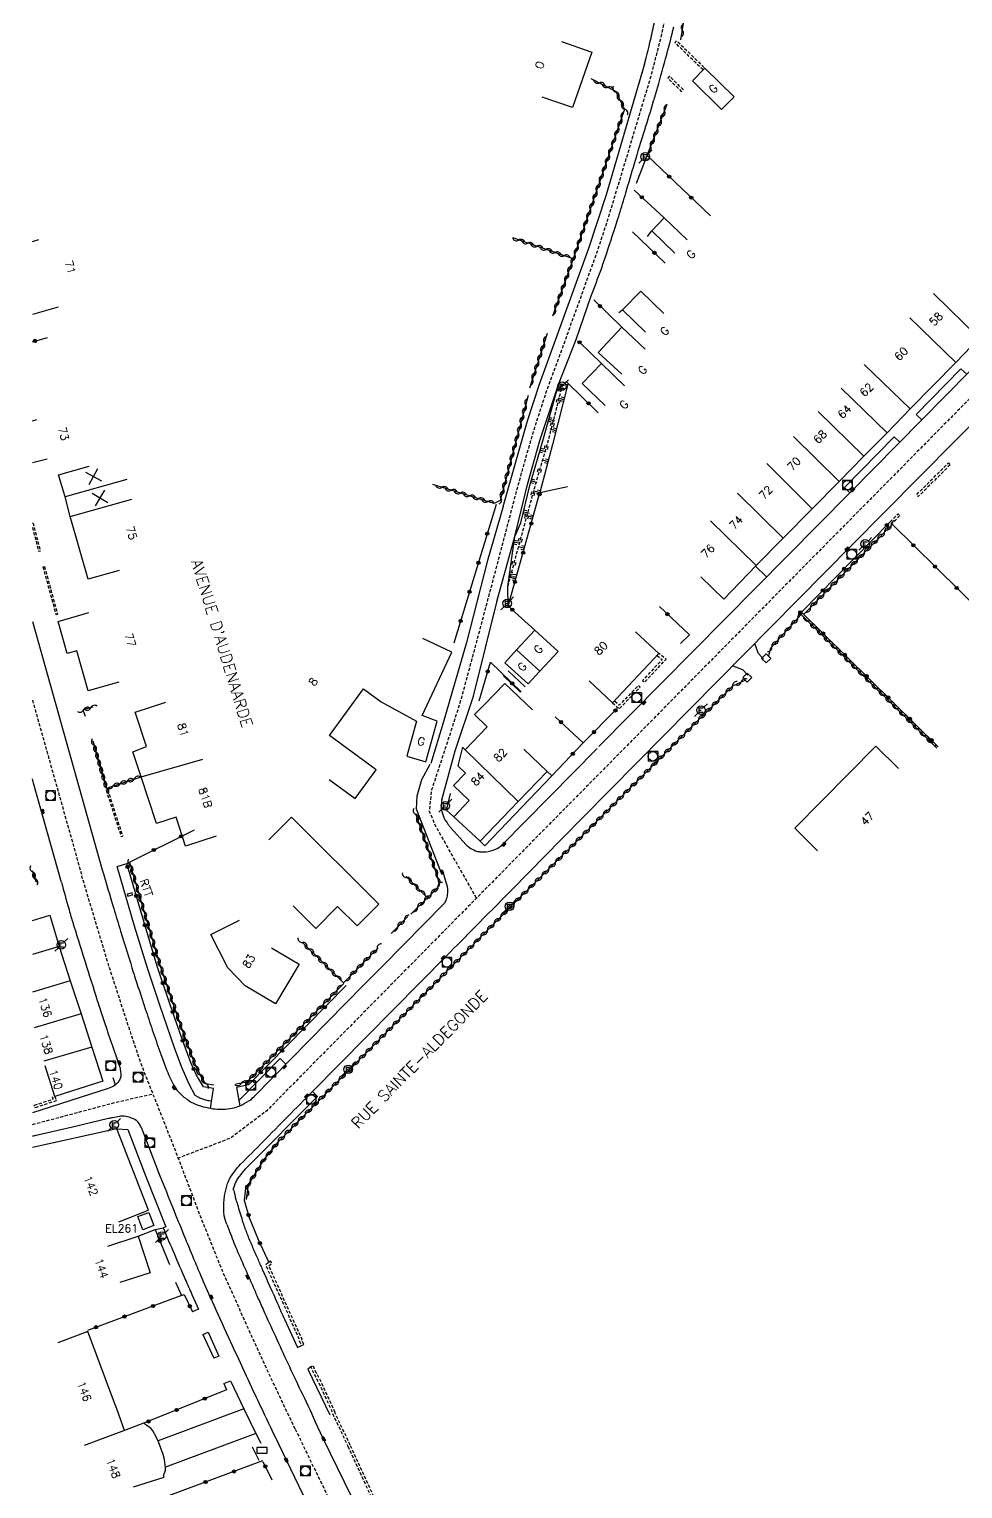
# Model space of a CAD drawing. Header units: millimetres. Extents: x 79999 to 81000, y 146000 to 147001.
# Drawn here: x 79999.5 to 80145.2, y 146656.3 to 146884.2 of the extents above; entities that cross this region are included whole.
import ezdxf
from ezdxf.enums import TextEntityAlignment as Align

# ---------------------------------------------------------------- set-up
doc = ezdxf.new("R2010")
doc.units = ezdxf.units.MM
doc.linetypes.add('DASHED', pattern=[0.75, 0.5, -0.25])
doc.layers.get('0').update_dxf_attribs({"linetype": 'CONTINUOUS'})
for name, color, linetype in [('W0001', 6, 'DASHED'), ('W0008', 7, 'CONTINUOUS'), ('W0100', 7, 'CONTINUOUS'), ('W0112', 1, 'DASHED'), ('W0211', 2, 'CONTINUOUS'), ('W0220', 5, 'DASHED'), ('W0310', 3, 'CONTINUOUS'), ('W0322', 7, 'CONTINUOUS'), ('W0330', 7, 'CONTINUOUS'), ('W0400', 7, 'CONTINUOUS'), ('W0420', 7, 'CONTINUOUS'), ('W0471', 7, 'CONTINUOUS'), ('W0984', 7, 'CONTINUOUS'), ('W0989', 7, 'CONTINUOUS'), ('W0991', 7, 'CONTINUOUS'), ('W1102', 7, 'CONTINUOUS'), ('W1471', 7, 'CONTINUOUS')]:
    doc.layers.add(name, color=color, linetype=linetype)
doc.styles.get("Standard").update_dxf_attribs({"font": 'romans.shx', "width": 0.85})

# ---------------------------------------------------------------- blocks, each defined once
blk = doc.blocks.new('t310o')
at = {"color": 0, "linetype": 'Continuous'}
for centre, start, end in [((-0.5, 0.38), 216.8699, 323.1304), ((0.5, -0.37), 36.8699, 143.1303)]:
    blk.add_arc(centre, 0.625, start, end, dxfattribs=at)
blk = doc.blocks.new('t322o')
at = {"color": 0, "linetype": 'Continuous'}
for radius in [0.25, 0.15]:
    blk.add_circle((0, 0), radius, dxfattribs=at)
blk = doc.blocks.new('t220o')
at = {"color": 0, "linetype": 'Continuous'}
for p, q in [((-0.25, 0.25), (0.25, 0.25)), ((-0.25, -0.25), (0.25, -0.25))]:
    blk.add_line(p, q, dxfattribs=at)
blk = doc.blocks.new('t211o')
at = {"color": 0, "linetype": 'Continuous'}
for p, q in [((-0.29, 0.5), (-0.29, 0)), ((0, 1), (0, 0)), ((0.29, 0.5), (0.29, 0))]:
    blk.add_line(p, q, dxfattribs=at)
blk = doc.blocks.new('T471')
for p, q in [((-0.333334, 0.333334), (-0.333334, -0.333334)), ((-0.333334, 0.333334), (0.333334, 0.333334)), ((-0.333334, 0), (0, 0)), ((0.500001, 0.500001), (1.000002, 1.000002)), ((-0.500001, -0.500001), (-1.000002, -1.000002)), ((-0.333334, -0.333334), (0.333334, -0.333334))]:
    blk.add_line(p, q)
blk.add_ellipse((0, 0), major_axis=(0.471405, 0.471405), ratio=1, start_param=5.4977871438, end_param=11.780972451)
blk = doc.blocks.new('T400')
for p, q in [((-0.15, 0.3), (0.15, 0.3)), ((-0.15, -0.25), (-0.15, 0.3)), ((-0.15, 0.15), (0.15, 0.15)), ((-0.15, 0), (0.15, 0)), ((0.15, 0.3), (0.15, -0.25)), ((-0.15, -0.15), (0.15, -0.15)), ((-0.15, -0.25), (-0.15, -0.3)), ((-0.15, -0.3), (0.15, -0.3)), ((0.15, -0.3), (0.15, -0.25))]:
    blk.add_line(p, q)
blk = doc.blocks.new('T420')
for p, q in [((0.75, 0.75), (-0.75, 0.75)), ((-0.75, 0.75), (-0.75, -0.75)), ((0.75, 0.75), (0.75, -0.75)), ((0.75, -0.75), (-0.75, -0.75))]:
    blk.add_line(p, q)
blk.add_ellipse((0, 0), major_axis=(-0.53, 0.53), ratio=1, start_param=3.926991, end_param=10.210176)
blk = doc.blocks.new('t330o')
at = {"color": 0, "linetype": 'Continuous'}
for p, q in [((0.25, -0.25), (-0.25, 0.25)), ((-0.25, -0.25), (0.25, 0.25)), ((-0.25, 0.25), (-0.25, -0.25)), ((0.25, 0.25), (-0.25, 0.25)), ((0.25, -0.25), (0.25, 0.25)), ((-0.25, -0.25), (0.25, -0.25)), ((-0.25, -0.25), (-0.25, -0.25))]:
    blk.add_line(p, q, dxfattribs=at)
blk = doc.blocks.new('t112o')
at = {"color": 0, "linetype": 'Continuous'}
for p, q in [((-0.5, 0.5), (0.5, 0.5)), ((-0.5, -0.5), (-0.5, 0.5)), ((0.5, 0.5), (0.5, -0.5)), ((0.5, -0.5), (-0.5, -0.5))]:
    blk.add_line(p, q, dxfattribs=at)
blk = doc.blocks.new('t991o')
at = {"color": 0, "linetype": 'Continuous'}
for p, q in [((-1, 1), (1, -1)), ((-1, -1), (1, 1))]:
    blk.add_line(p, q, dxfattribs=at)
blk = doc.blocks.new('T1471')
at = {"color": 0, "linetype": 'Continuous', "flags": 128}
blk.add_lwpolyline([(-0.75, -0.5), (-0.75, 0.5), (0.75, 0.5), (0.75, -0.5), (-0.75, -0.5)], dxfattribs=at)

msp = doc.modelspace()

# ---------------------------------------------------------------- linework, layer by layer
at = {"layer": 'W0001', "flags": 128}
for points in [[(80315.44, 147000), (80291.99, 146975.7), (80237.97, 146919.7), (80179.15, 146859.82), (80109.18, 146788.95), (80078.7, 146758.06), (80059.37, 146738.45), (80036.56, 146715.31), (80030.89, 146711.03), (80022.77, 146707.93)], [(80069.32, 146748.54), (80062.96, 146759.74), (80061.97, 146762.08), (80062.35, 146765.49), (80065.07, 146773.72), (80066.95, 146779.65), (80069.59, 146789.45), (80073.77, 146805.24), (80075.69, 146812.54), (80076.97, 146817.12), (80078.41, 146822.05), (80080.14, 146827.37), (80082.42, 146833.57), (80085.89, 146843.2), (80088.1, 146849.31), (80089.94, 146854.92), (80092.29, 146862.68), (80093.82, 146867.79), (80095.11, 146872.07), (80096.57, 146876.96), (80098.14, 146883.01), (80099.23, 146887.98), (80100.04, 146892.76), (80100.47, 146896.46), (80100.76, 146900), (80101.03, 146903.72), (80101.34, 146910.1), (80101.48, 146918.18), (80101.86, 146932.64), (80102.2, 146943.25), (80102.44, 146950.09), (80102.54, 146957.18), (80102.37, 146963.23), (80101.89, 146971), (80101.23, 146979.63), (80101.1, 146983.84), (80101.08, 146987.48), (80101.23, 146992.74), (80101.64, 146998.6), (80101.8, 147000)], [(80000, 146779.45), (80006.36, 146756.84), (80007.72, 146751.95)], [(80041.01, 146665.61), (80038.41, 146671.09), (80034.16, 146680.27), (80029.61, 146690.43), (80026.39, 146698.43), (80022.21, 146709.4), (80017.14, 146722.18), (80015.28, 146727.63), (80011.94, 146737.93), (80007.72, 146751.95)], [(80000, 146713.2), (80003.42, 146714.09), (80012.9, 146716.63), (80018.8, 146717.97)]]:
    msp.add_lwpolyline(points, dxfattribs=at)
at = {"layer": 'W0001'}
msp.add_lwpolyline([(80041.01, 146665.61), (80046.86, 146653.52), (80051.61, 146643.74), (80057.93, 146630.88), (80063.62, 146620.09), (80068.51, 146611.21), (80074.54, 146600.89), (80083.67, 146585.28), (80106.26, 146546.68), (80150.25, 146471.65), (80165.68, 146445.32), (80180.26, 146420.38), (80203.17, 146381.28), (80210.16, 146369.11), (80215.57, 146359.09), (80219.76, 146351.01), (80224.11, 146342.21), (80230.54, 146328.54), (80237.58, 146313.33)], dxfattribs=at)
at = {"layer": 'W0008', "flags": 128}
for points in [[(80030.38, 146697.49, -0.035214), (80029.95, 146698.89, -0.058028), (80029.86, 146699.77, -0.015376), (80029.92, 146701.4, -0.027904), (80030.03, 146702.29, -0.034515), (80030.45, 146703.94, -0.057463), (80030.88, 146704.88, -0.027186), (80031.68, 146706.03, -0.030477), (80032.49, 146706.96, -0.000005), (80035.98, 146710.49, -0.000002), (80043.72, 146718.34), (80064.67, 146739.56, 0.00002), (80069.14, 146744.08, 0.000009), (80079.78, 146754.87), (80085.88, 146761.1), (80127.86, 146803.59), (80132.98, 146808.82), (80149.54, 146825.49), (80158.68, 146834.74), (80169.12, 146845.33), (80169.94, 146846.16), (80188.41, 146864.92), (80216.2, 146893.11)], [(80095.16, 146877.36, 0.005481), (80096.38, 146882.17, 0.00925), (80097.02, 146885.04, 0.000569), (80098.15, 146890.65, 0.006044), (80098.24, 146891.17, 0.013401), (80098.88, 146895.46, 0.016313), (80099.19, 146899.01, 0.000946), (80099.36, 146902.23, 0.001177), (80099.48, 146904.82, 0.000352), (80099.75, 146910.68, 0.00476), (80099.76, 146911.12), (80099.8, 146923.5), (80100.49, 146939.33), (80100.65, 146947.41, 0.001856), (80100.68, 146948.65, 0.000542), (80100.8, 146952.87, 0.009446), (80100.83, 146956.99, 0.004564), (80100.65, 146965.51, 0.018333), (80100.14, 146973.08, -0.017336), (80099.59, 146981.09, -0.00826), (80099.5, 146986.31, -0.008586), (80099.58, 146991.33, -0.012344), (80099.92, 146997.2, -0.006676), (80100.19, 147000)], [(80072.5, 146794.83), (80075.28, 146805), (80077.28, 146813.12), (80079.19, 146820.01), (80082.14, 146828.88), (80084.86, 146835.75), (80087.23, 146842.58, 0.003716), (80088.8, 146846.83, 0.006999), (80089.58, 146849.1, 0.000194), (80091.53, 146855.04, 0.005074), (80091.6, 146855.27, 0.004093), (80092.62, 146858.69, -0.003056), (80093.97, 146863.28, -0.00276), (80095.58, 146868.53, 0.003224), (80096.96, 146873.02, 0.004193), (80097.56, 146875.08, 0.001668), (80099, 146880.27, 0.006746), (80100.11, 146884.58, 0.010247)], [(80063.92, 146763.86, 0.045216), (80063.78, 146762.94, 0.074617), (80063.83, 146762.38, 0.026153), (80064.21, 146761.14, 0.063117), (80064.45, 146760.67, 0.010698), (80064.98, 146759.92, 0.022597), (80065.26, 146759.58), (80067.69, 146756.87, 0.066749), (80068.2, 146756.44, 0.042464), (80069.13, 146755.94, 0.075131), (80069.78, 146755.77, 0.051968), (80070.76, 146755.77, 0.073314), (80072.28, 146756.16, 0.098965), (80073.25, 146756.82), (80088.15, 146771.91)], [(80010.9, 146752.94, 0.00139), (80012.68, 146746.93, 0.002324), (80013.77, 146743.35, 0.000026), (80015.79, 146736.82, 0.002009), (80015.81, 146736.74, 0.002065), (80016.31, 146735.19, 0.000813), (80017.61, 146731.26, 0.002082), (80018.71, 146727.96, 0.002026), (80019.88, 146724.59, 0.006523), (80020.24, 146723.59, 0.002859), (80021.11, 146721.32, 0.015973), (80021.41, 146720.62, 0.008708), (80022.03, 146719.37, 0.069902), (80022.84, 146718.22, 0.055463), (80024.18, 146717.07, 0.04959), (80025.45, 146716.37, 0.042632), (80027.05, 146715.86, 0.028366), (80028.51, 146715.6, 0.035085), (80029.71, 146715.55, 0.04518), (80031.19, 146715.72, 0.054621), (80032.36, 146716.1, 0.036821), (80033.75, 146716.85, 0.055773), (80034.56, 146717.51), (80051.78, 146735.02), (80054.68, 146737.95), (80064.24, 146747.67, 0.100344), (80064.57, 146748.18, 0.066323), (80064.8, 146749.08, 0.043308), (80064.82, 146750.01, 0.062667), (80064.7, 146750.65), (80064.15, 146752.36), (80063.91, 146752.25), (80059.94, 146762.4), (80060.06, 146764.5), (80060.79, 146767.08), (80062.1, 146769.43)], [(80027.96, 146716.81, -0.027002), (80027.26, 146716.93, -0.027002), (80026.58, 146717.13, -0.025), (80025.97, 146717.38), (80025.39, 146717.69), (80024.53, 146719.38), (80023.32, 146722.1), (80022.16, 146725.14), (80019.87, 146731.79), (80018.03, 146737.41), (80015.93, 146744.13), (80013.21, 146753.49), (80014.71, 146753.93)], [(80004.54, 146750.97, 0.003377), (80005.66, 146746.89, 0.006915), (80006.24, 146744.92, 0.000026), (80008.12, 146738.91, 0.000484), (80008.22, 146738.59, 0.000418), (80010.12, 146732.54, 0.001627), (80010.62, 146730.98, 0.003362), (80011.44, 146728.51, 0.002355), (80012.64, 146725), (80013.58, 146722.3, -0.039286), (80013.68, 146721.92, -0.019499), (80013.79, 146721.15, -0.090046), (80013.74, 146720.53, -0.084102), (80013.46, 146719.92, -0.091765), (80012.83, 146719.28, -0.075055), (80011.84, 146718.79), (80000, 146714.99)], [(80031.34, 146703.03, -0.031726), (80031.77, 146704.18, -0.056677), (80032.11, 146704.77, -0.006246), (80033.04, 146705.98, -0.028387), (80033.26, 146706.23), (80044.5, 146717.57), (80043.72, 146718.34)], [(80037.94, 146664.34, -0.001528), (80035.21, 146670.01, -0.004085), (80033.14, 146674.45, -0.000079), (80028.09, 146685.48, -0.00334), (80027.97, 146685.75, -0.002122), (80026.29, 146689.59, -0.003198), (80025.21, 146692.16, -0.001513), (80023.69, 146695.85, -0.001315), (80021.96, 146700.1, -0.000785), (80019.95, 146705.11, -0.003685), (80019.53, 146706.18), (80017.19, 146712.3, 0.033357), (80016.98, 146712.78, 0.0238), (80016.59, 146713.4, 0.097462), (80016.17, 146713.82, 0.06468), (80015.37, 146714.22, 0.052836), (80014.34, 146714.46, 0.074081), (80013.58, 146714.43, 0.0052), (80012.52, 146714.23, 0.008257), (80011.85, 146714.09), (80007.78, 146713.13), (80006.93, 146712.92), (80000.6, 146711.47, 0.002586), (80000.32, 146711.41, 0.000471), (80000, 146711.33)], [(80013.18, 146712.5), (80014.89, 146712.38), (80017.72, 146705.07), (80020.83, 146697.21), (80020.42, 146697.06, 0.003274), (80022.11, 146693.01, 0.003274), (80023.85, 146688.98, 0.001904), (80024.88, 146686.64), (80025.94, 146684.32), (80024.98, 146683.93)], [(80031.37, 146703.01, 0.003962), (80031.77, 146701.45, 0.008105), (80031.99, 146700.69, 0.000718), (80032.76, 146698.16, 0.006652), (80032.85, 146697.88, 0.011416), (80033.51, 146696.05, 0.011229), (80034.27, 146694.22, 0.000092), (80035.07, 146692.39, 0.000104), (80035.78, 146690.78, 0.000051), (80035.86, 146690.6, 0.000002), (80038.25, 146685.2, 0.003405), (80039.34, 146682.76), (80041.37, 146678.37), (80042.01, 146678.67)], [(80030.39, 146697.52, 0.00559), (80031.45, 146694.68, 0.011315), (80032.03, 146693.3, 0.000045), (80033.53, 146689.9, -0.000178), (80033.91, 146689.04, -0.000115), (80035.03, 146686.49, 0.000143), (80035.94, 146684.43, 0.003687), (80035.99, 146684.31, 0.000053), (80039.85, 146675.9, 0.004778), (80041.86, 146671.63, -0.010975), (80044.1, 146666.89, 0.001805)]]:
    msp.add_lwpolyline(points, format="xyb", dxfattribs=at)
for points in [[(80220.07, 146905.61), (80209.92, 146895.31), (80183.2, 146868.21), (80169.17, 146854.02), (80167.2, 146852), (80153.63, 146838.29), (80127.6, 146811.85), (80088.41, 146772.2)], [(80095.57, 146878.99), (80091.77, 146866.04), (80089.53, 146858.36), (80086.77, 146849.97), (80081.86, 146836.35), (80079.08, 146828.72), (80077.22, 146823.02), (80073.41, 146809.65)], [(80145.82, 146830.35), (80144.92, 146831.21), (80137.93, 146824.06), (80138.82, 146823.23)], [(80135.37, 146819.72), (80134.51, 146820.56), (80126.76, 146812.67), (80127.6, 146811.85)], [(80073.48, 146809.69), (80071.03, 146801.27), (80067.76, 146788.45), (80064.11, 146775.89), (80062.17, 146769.53)], [(80114.59, 146798.69), (80112.88, 146800.35)], [(80063.92, 146763.89), (80065.97, 146771.51), (80068.85, 146780.07), (80072.57, 146795.15)], [(80000, 146791.74), (80010.9, 146752.94)], [(80114.13, 146785.86), (80113.33, 146786.72), (80112.77, 146788.26)], [(80109.33, 146784.79), (80110.81, 146784.21), (80111.68, 146783.37)], [(80004.54, 146750.96), (80000.18, 146766.49), (80000, 146767.14)], [(80080.33, 146768.32), (80081.05, 146767.62), (80070.6, 146756.72), (80069.89, 146757.45)], [(80039.53, 146722.61), (80038.67, 146723.48), (80032.16, 146716.87)], [(80012.98, 146719.36), (80012.62, 146720.47)], [(80027.8, 146715.67), (80028.25, 146718.82)], [(80031.86, 146718.96), (80032.36, 146716.1)], [(80019.17, 146696.78), (80020.42, 146697.06)], [(80026.59, 146680.37), (80027.43, 146680.75), (80029.11, 146677.01), (80028.29, 146676.67)], [(80043.46, 146675.33), (80043, 146674.99), (80046.43, 146667.86)], [(80029.89, 146672.75), (80030.91, 146673.15), (80033.02, 146668.77), (80034.88, 146664.93), (80035.63, 146663.39)], [(80033.02, 146668.77), (80019.6, 146663.78)], [(80034.88, 146664.93), (80020.77, 146659.68)]]:
    msp.add_lwpolyline(points, dxfattribs=at)
at = {"layer": 'W0008'}
for points in [[(80123.01, 146524.72), (80098.11, 146567.19), (80086.92, 146586.33), (80077.24, 146602.9), (80070.89, 146613.81), (80069.09, 146617.01), (80061.61, 146631.02), (80053.15, 146648.24), (80045.45, 146664.04), (80044.1, 146666.89)], [(80234.52, 146311.98), (80233.44, 146314.29), (80227.64, 146326.82), (80222.05, 146338.77), (80218.26, 146346.53), (80213.69, 146355.46), (80208.5, 146365.23), (80203.32, 146374.41), (80174.69, 146423.3), (80146.01, 146472.28), (80117.27, 146521.26), (80091.69, 146564.94), (80071.88, 146598.82), (80066.43, 146608.09), (80063.15, 146613.82), (80057.36, 146624.6), (80052.85, 146633.46), (80047.3, 146644.92), (80041.64, 146656.63), (80039.63, 146660.78), (80037.92, 146664.33)]]:
    msp.add_lwpolyline(points, dxfattribs=at)
at = {"layer": 'W0100', "flags": 128}
for points in [[(80082.57, 146882.3), (80087.29, 146880.66), (80084.28, 146872), (80079.55, 146873.64)], [(80100.28, 146849.27), (80096.65, 146852.72), (80098.59, 146854.75), (80102.21, 146851.31)], [(80000, 146851.08), (80001.02, 146851.38)], [(80095.67, 146836.89), (80092.1, 146840.39), (80094.96, 146843.31), (80098.53, 146839.81)], [(80140.63, 146842.96), (80147.79, 146835.98), (80144.1, 146832.19), (80137, 146824.92), (80133.41, 146821.22), (80129.79, 146817.53), (80125.93, 146813.59), (80121.72, 146809.34), (80117.16, 146804.73), (80112.98, 146800.45), (80107.9, 146795.24), (80104.32, 146798.73)], [(80004.04, 146840.81), (80000, 146839.66)], [(80091.98, 146830.37), (80088.3, 146833.76), (80092, 146837.7), (80095.61, 146834.24)], [(80089.38, 146825.44), (80085.79, 146828.92), (80088.8, 146832.03), (80092.39, 146828.55)], [(80000, 146823.08), (80000.69, 146823.26)], [(80002.29, 146817.1), (80000, 146816.51)], [(80013.52, 146799.71), (80008.71, 146798.33), (80005.91, 146808.11), (80005.1, 146811.18), (80004.05, 146814.63), (80008.85, 146816.01)], [(80013.51, 146782.24), (80008.7, 146780.88), (80006.92, 146787.17), (80005.42, 146786.75), (80004.01, 146791.75), (80008.82, 146793.11)], [(80094.14, 146790.14), (80097.77, 146786.71), (80090.53, 146779.03), (80086.89, 146782.46)], [(80046.32, 146767.03), (80050.35, 146764.08), (80053.65, 146768.59), (80046.37, 146773.94), (80051.68, 146781.21), (80051.68, 146781.21), (80054.43, 146779.21), (80059.92, 146776.15), (80058.42, 146770.7), (80061.4, 146769.83), (80063.17, 146776.18), (80060.81, 146777.07), (80065.44, 146786.96), (80060.91, 146789.08)], [(80078.04, 146777.92), (80073.71, 146782.07), (80070.44, 146778.68), (80069.01, 146777.19), (80070.98, 146775.29), (80067.53, 146771.7), (80067.11, 146772.13), (80066.4, 146769.17), (80067.61, 146768.07), (80065.73, 146766.12), (80068.14, 146763.79), (80068.14, 146763.79), (80065.78, 146761.24), (80069.89, 146757.45), (80075.81, 146763.6), (80080.33, 146768.32), (80076.72, 146771.78)], [(80028.66, 146758.21), (80023.91, 146756.65), (80022.42, 146761.17), (80019.38, 146760.17), (80016.97, 146767.49), (80015.69, 146771.38), (80017.81, 146772.2), (80016.05, 146777.55), (80020.8, 146779.11)], [(80122.55, 146755.92), (80118.99, 146759.43), (80131.64, 146772.26), (80135.2, 146768.75)], [(80040.69, 146747.31), (80044.24, 146743.8), (80047.63, 146747.22), (80050.7, 146744.19), (80054.09, 146747.61), (80040.41, 146761.16), (80036.89, 146757.61)], [(80014.89, 146748.83), (80015.63, 146749.06), (80015.54, 146749.37), (80014.8, 146749.14), (80014.89, 146748.83)], [(80000, 146745.06), (80002.72, 146745.87), (80004.18, 146740.95), (80005.91, 146735.6), (80007.58, 146730.44), (80009.26, 146725.27), (80010.98, 146719.95), (80003.52, 146717.57), (80002.01, 146722.34)], [(80037.33, 146740.77), (80041.62, 146738.2), (80037.92, 146732.04), (80033.2, 146734.82), (80033.2, 146734.82), (80033.2, 146734.82), (80030.49, 146737.62), (80027.86, 146742.87), (80032.33, 146745.11)], [(80013.46, 146698), (80018.12, 146699.82), (80013.18, 146712.5), (80000, 146709.57)], [(80011.76, 146694.19), (80016.52, 146695.74), (80018.38, 146690.03), (80013.62, 146688.48)], [(80015.78, 146656.6), (80020.54, 146658.12), (80020.48, 146658.32), (80020.75, 146659.19), (80020.78, 146659.63), (80020.6, 146660.88), (80020.39, 146661.66), (80020.06, 146662.61), (80019.68, 146663.6), (80019.36, 146664.3), (80018.79, 146665.35), (80018.46, 146665.74), (80017.62, 146666.32), (80017.51, 146666.57), (80014.39, 146665.41), (80013.15, 146668.75), (80012.85, 146669.56), (80008.65, 146680.84), (80003.96, 146679.09)]]:
    msp.add_lwpolyline(points, dxfattribs=at)
for points in [[(80107.56, 146871.69), (80103, 146876.17), (80104.95, 146878.15), (80109.5, 146873.67)], [(80082.05, 146787.06), (80078.41, 146790.37), (80075.57, 146787.28), (80073.73, 146785.3), (80077.36, 146781.99), (80079.2, 146783.97)], [(80018.15, 146699.46), (80018.94, 146697.41), (80017.23, 146696.75), (80016.43, 146698.79)]]:
    msp.add_lwpolyline(points, close=True, dxfattribs=at)
at = {"layer": 'W0112'}
for p, q in [((80000, 146807.11), (80000.07, 146807.13)), ((80000, 146806.43), (80000.99, 146802.67)), ((80000.07, 146807.13), (80001.23, 146802.74)), ((80001.23, 146802.74), (80000.99, 146802.67)), ((80001.63, 146800.26), (80001.88, 146800.33)), ((80001.63, 146800.26), (80003.68, 146792.78)), ((80001.88, 146800.33), (80003.92, 146792.85)), ((80003.92, 146792.85), (80003.68, 146792.78)), ((80011.74, 146765.47), (80011.5, 146765.4)), ((80011.5, 146765.4), (80013.84, 146758.13)), ((80011.74, 146765.47), (80014.07, 146758.21)), ((80013.84, 146758.13), (80014.07, 146758.21)), ((80046.85, 146668.03), (80049.21, 146662.95)), ((80049.21, 146662.95), (80059.55, 146640.61))]:
    msp.add_line(p, q, dxfattribs=at)
at = {"layer": 'W0112', "flags": 128}
for points in [[(80104.67, 146877.86), (80100.28, 146882.15), (80100.56, 146882.43), (80104.95, 146878.15)], [(80101.6, 146874.75), (80099.44, 146876.88), (80099.16, 146876.6), (80101.32, 146874.47)], [(80097.5, 146786.42), (80098.3, 146785.8), (80095.24, 146782.53), (80095.53, 146782.25), (80098.9, 146785.85), (80097.77, 146786.71)], [(80090.53, 146779.03), (80091.58, 146778.08), (80094.86, 146781.46), (80094.57, 146781.74), (80091.56, 146778.64), (80090.81, 146779.32)], [(80047.27, 146668.21), (80044.62, 146673.87), (80044.29, 146674.42), (80043.82, 146675.49), (80043.46, 146675.33), (80043.94, 146674.24), (80044.27, 146673.68), (80046.9, 146668.06)]]:
    msp.add_lwpolyline(points, dxfattribs=at)
for points in [[(80143.25, 146816.22), (80138.26, 146811.24), (80137.98, 146811.52), (80142.97, 146816.5)], [(80135.39, 146808.26), (80134.11, 146806.97), (80133.83, 146807.25), (80135.11, 146808.54)], [(80000.3, 146716.18), (80003.23, 146717.14), (80003.14, 146717.46), (80003.52, 146717.57), (80003.72, 146716.88), (80000.43, 146715.8)], [(80042.37, 146678.84), (80042.04, 146679.55), (80042.1, 146679.58), (80036.89, 146691.12), (80037.4, 146691.53), (80037.15, 146691.84), (80036.4, 146691.23), (80041.58, 146679.77), (80041.51, 146679.74), (80042.01, 146678.67)]]:
    msp.add_lwpolyline(points, close=True, dxfattribs=at)
at = {"layer": 'W0112'}
msp.add_lwpolyline([(80059.55, 146640.61), (80059.92, 146640.77), (80049.58, 146663.12), (80047.22, 146668.19)], dxfattribs=at)
at = {"layer": 'W0211', "flags": 128}
msp.add_lwpolyline([(80074.27, 146794.15), (80074.2, 146797.21), (80075.28, 146805), (80076.22, 146807.15), (80077.63, 146812.98), (80079.64, 146819.94), (80082.14, 146828.88), (80082.72, 146828.57), (80083.55, 146828.79), (80081.15, 146819.36), (80079.22, 146811.89)], dxfattribs=at)
at = {"layer": 'W0220', "flags": 128}
msp.add_lwpolyline([(80074.2, 146797.21), (80078.4, 146812.66), (80080.46, 146819.72), (80082.72, 146828.57)], dxfattribs=at)
at = {"layer": 'W0310', "flags": 128}
for points in [[(80101.21, 146882.58), (80103.04, 146894.02), (80104.27, 146904.25)], [(80087.14, 146876.53), (80091.01, 146874.57), (80092.42, 146871.72), (80084.42, 146848.39), (80081.17, 146839.4)], [(80095.95, 146864.48), (80099.08, 146872.53)], [(80084.42, 146848.39), (80074.96, 146851.64)], [(80080.34, 146836.7), (80077.57, 146828.15)], [(80077.36, 146827), (80072.99, 146810.63), (80072.05, 146810.18), (80062.48, 146813.1)], [(80120.39, 146792.85), (80134.18, 146806.9)], [(80114.92, 146786.4), (80115.23, 146787.6), (80120, 146792.84)], [(80120, 146792.84), (80141.18, 146771.97)], [(80033.41, 146701.44), (80033.73, 146703.82), (80036.16, 146707.73), (80038.56, 146710.7), (80075.75, 146748.32), (80078.33, 146750.81), (80109.33, 146781.69), (80111.25, 146782.58)], [(80009.42, 146778.34), (80007.87, 146777.93), (80008.23, 146776.97)], [(80009.41, 146773.1), (80011.54, 146765.7), (80016.97, 146767.49)], [(80059.04, 146746.05), (80061.65, 146748.6), (80063.52, 146750.49), (80063.24, 146751.95), (80059.84, 146761.67)], [(80028.33, 146719.32), (80027, 146719.53), (80026.06, 146721.13), (80025.22, 146722.91), (80023.84, 146726.69), (80021.86, 146732.35), (80019.94, 146738.07), (80017.64, 146745.76), (80015.19, 146754.07)], [(80000.62, 146750.95), (80000, 146752.78)], [(80061.65, 146748.6), (80058.32, 146751.89)], [(80055.97, 146743.02), (80058.58, 146745.65)], [(80053.95, 146740.79), (80048.55, 146735.29), (80042.12, 146741.66)], [(80048.61, 146735.22), (80033.46, 146719.81), (80031.76, 146719.45)]]:
    msp.add_lwpolyline(points, dxfattribs=at)
at = {"layer": 'W0322'}
for p, q in [((80000, 146835.43), (80002.34, 146836.1)), ((80034.27, 146662.82), (80035.35, 146660.77))]:
    msp.add_line(p, q, dxfattribs=at)
at = {"layer": 'W0322', "flags": 128}
for points in [[(80094.29, 146860.19), (80095.95, 146864.48), (80105.81, 146855.09)], [(80098.59, 146854.75), (80093.93, 146859.08)], [(80093.64, 146852.59), (80098.78, 146847.69)], [(80095.99, 146851.84), (80096.65, 146852.72)], [(80092, 146837.7), (80087.6, 146841.94)], [(80091.51, 146840.01), (80092.1, 146840.39)], [(80088.8, 146832.03), (80085.37, 146835.35)], [(80083.39, 146829.12), (80088.32, 146824.34)], [(80078.41, 146790.37), (80074.27, 146794.15), (80079.22, 146811.89), (80083.49, 146812.79)], [(80072.38, 146809.98), (80065.78, 146788.36)], [(80133.83, 146807.25), (80120.04, 146793.2), (80141.38, 146772.17)], [(80134.11, 146806.97), (80155.19, 146786.19)], [(80101.16, 146788.3), (80102.57, 146789.63), (80097.85, 146794.08)], [(80069.73, 146779.36), (80071.47, 146785.37), (80076.26, 146780.76)], [(80073.48, 146783.3), (80076.19, 146780.69)], [(80074.25, 146784.01), (80076.93, 146781.52)], [(80081.05, 146767.62), (80085.96, 146772.76), (80091.29, 146778.13)], [(80085.96, 146772.76), (80081.61, 146776.86)], [(80064.64, 146762.23), (80065.25, 146764.87)], [(80064.64, 146762.26), (80065.78, 146761.24)], [(80028.25, 146718.82), (80026.68, 146719.07), (80025.62, 146720.9), (80024.76, 146722.72), (80023.37, 146726.52), (80021.39, 146732.19), (80019.46, 146737.91), (80017.16, 146745.62), (80014.71, 146753.93), (80025.27, 146759.22)], [(80048.96, 146734.87), (80033.71, 146719.35), (80031.86, 146718.96)], [(80033.33, 146703.68), (80033.03, 146701.38), (80033.85, 146698.64), (80035.25, 146695.22), (80036.88, 146691.64)], [(80016.52, 146695.74), (80019.17, 146696.78), (80021.38, 146691.29)], [(80022.33, 146688.54), (80023.27, 146686.49), (80023.7, 146686.65), (80024.98, 146683.93)], [(80023.27, 146686.49), (80008.58, 146681.02)], [(80026.59, 146680.37), (80028.29, 146676.67)], [(80029.89, 146672.75), (80030.31, 146671.75), (80017.51, 146666.57)], [(80035.91, 146660.65), (80018.56, 146654.2)]]:
    msp.add_lwpolyline(points, dxfattribs=at)
at = {"layer": 'W0322'}
msp.add_lwpolyline([(80035.98, 146660.57), (80037.37, 146657.71)], dxfattribs=at)
at = {"layer": 'W1102'}
for p, q in [((80014.71, 146813.93), (80005.1, 146811.18)), ((80005.91, 146808.11), (80015.52, 146810.86)), ((80016.97, 146767.49), (80026.59, 146770.24))]:
    msp.add_line(p, q, dxfattribs=at)
at = {"layer": 'W1102', "flags": 128}
for points in [[(80144.1, 146832.19), (80136.94, 146839.17)], [(80137, 146824.92), (80129.83, 146831.89)], [(80133.41, 146821.22), (80126.23, 146828.19)], [(80129.79, 146817.53), (80122.65, 146824.53)], [(80125.93, 146813.59), (80118.8, 146820.61)], [(80121.72, 146809.34), (80114.62, 146816.38)], [(80117.16, 146804.73), (80110.05, 146811.76)], [(80112.98, 146800.45), (80105.82, 146807.43)], [(80075.57, 146787.28), (80079.2, 146783.97)], [(80075.81, 146763.6), (80067.53, 146771.7)], [(80004.18, 146740.95), (80000, 146739.72)], [(80005.91, 146735.6), (80000, 146733.85)], [(80007.58, 146730.44), (80000.25, 146728.28)], [(80009.26, 146725.27), (80001.79, 146723.06)], [(80014.39, 146665.41), (80008.05, 146663.05)]]:
    msp.add_lwpolyline(points, dxfattribs=at)

# ---------------------------------------------------------------- block references
at = {"layer": 'W0112'}
for p, rotation in [((80114.52, 146785.97), 224.9173665220984), ((80111.57, 146782.98), 225.4301993246533)]:
    msp.add_blockref('t112o', p, dxfattribs=dict(at, rotation=rotation))
at = {"layer": 'W0211'}
for p, rotation in [((80081.93, 146828.11), 254.348080452378), ((80082.95, 146826.42), 75.67987602201678), ((80080.58, 146823.29), 254.3480804523664), ((80081.71, 146821.57), 75.67987602202899), ((80079.22, 146818.48), 253.8801355714145), ((80080.47, 146816.73), 75.56137049967442), ((80077.83, 146813.68), 253.8801355714065), ((80079.22, 146811.89), 75.56137049966635), ((80076.62, 146808.83), 256.4271837923479), ((80078.14, 146808), 74.39824363563977), ((80075.15, 146804.08), 262.094555405321), ((80076.79, 146803.19), 74.39824363567189), ((80075.45, 146798.37), 74.39824363566032), ((80074.46, 146799.13), 262.0945554053999)]:
    msp.add_blockref('t211o', p, dxfattribs=dict(at, rotation=rotation))
at = {"layer": 'W0220'}
for p, rotation in [((80082.1, 146826.15), 75.67159064644832), ((80081.17, 146822.51), 75.67159064644832), ((80080.21, 146818.89), 73.76366795813479), ((80079.16, 146815.29), 73.76366795813479), ((80078.13, 146811.68), 74.78522510693344), ((80077.15, 146808.06), 74.78522510693344), ((80076.16, 146804.44), 74.78522510693344), ((80075.18, 146800.83), 74.78522510693344)]:
    msp.add_blockref('t220o', p, dxfattribs=dict(at, rotation=rotation))
at = {"layer": 'W0310'}
for p, rotation in [((80101.45, 146884.06), 80.9004807031505), ((80088.48, 146875.85), 333.0165930699248), ((80089.82, 146875.17), 333.0165930699248), ((80091.08, 146874.42), 296.4740807339356), ((80091.75, 146873.08), 296.4740807339356), ((80092.42, 146871.73), 296.4740807339356), ((80098.67, 146871.47), 68.7336970125455), ((80091.45, 146868.9), 251.0611035221295), ((80091.94, 146870.32), 251.0611035221295), ((80097.58, 146868.67), 68.7336970125455), ((80098.12, 146870.07), 68.7336970125455), ((80090.48, 146866.06), 251.0611035221295), ((80090.97, 146867.48), 251.0611035221295), ((80097.03, 146867.28), 68.7336970125455), ((80089.99, 146864.64), 251.0611035221295), ((80096.49, 146865.88), 68.7336970125455), ((80089.02, 146861.8), 251.0611035221295), ((80089.51, 146863.22), 251.0611035221295), ((80088.53, 146860.38), 251.0611035221295), ((80087.56, 146857.55), 251.0611035221295), ((80088.05, 146858.96), 251.0611035221295), ((80086.58, 146854.71), 251.0611035221295), ((80087.07, 146856.13), 251.0611035221295), ((80086.1, 146853.29), 251.0611035221295), ((80075.9, 146851.31), 161.0611035220419), ((80077.32, 146850.82), 161.0611035220419), ((80085.12, 146850.45), 251.0611035221295), ((80085.61, 146851.87), 251.0611035221295), ((80078.74, 146850.34), 161.0611035220419), ((80080.16, 146849.85), 161.0611035220419), ((80081.58, 146849.36), 161.0611035220419), ((80083, 146848.88), 161.0611035220419), ((80084.64, 146849.03), 251.0611035221295), ((80083.63, 146846.21), 250.1249269727253), ((80084.14, 146847.62), 250.1249269727253), ((80082.61, 146843.39), 250.1249269727253), ((80083.12, 146844.8), 250.1249269727253), ((80082.1, 146841.98), 250.1249269727253), ((80081.59, 146840.57), 250.1249269727253), ((80079.87, 146835.27), 252.0936815248185), ((80078.95, 146832.41), 252.0936815248185), ((80079.41, 146833.84), 252.0936815248185), ((80078.03, 146829.56), 252.0936815248185), ((80078.49, 146830.99), 252.0936815248185), ((80076.98, 146825.55), 255.0263816095373), ((80076.2, 146822.66), 255.0263816095373), ((80076.59, 146824.11), 255.0263816095373), ((80075.81, 146821.21), 255.0263816095373), ((80075.04, 146818.31), 255.0263816095373), ((80075.43, 146819.76), 255.0263816095373), ((80074.65, 146816.86), 255.0263816095373), ((80073.88, 146813.96), 255.0263816095373), ((80074.26, 146815.41), 255.0263816095373), ((80063.92, 146812.67), 343.0153214712547), ((80065.35, 146812.23), 343.0153214712547), ((80066.79, 146811.79), 343.0153214712547), ((80073.49, 146812.51), 255.0263816095373), ((80068.22, 146811.35), 343.0153214712547), ((80069.66, 146810.91), 343.0153214712547), ((80071.09, 146810.47), 343.0153214712547), ((80073.1, 146811.06), 255.0263816095373), ((80131.95, 146804.62), 45.53338764416691), ((80133, 146805.69), 45.53338764416691), ((80134.05, 146806.76), 45.53338764416691), ((80129.85, 146802.48), 45.53338764416691), ((80130.9, 146803.55), 45.53338764416691), ((80127.75, 146800.34), 45.53338764416691), ((80128.8, 146801.41), 45.53338764416691), ((80125.65, 146798.2), 45.53338764416691), ((80126.7, 146799.27), 45.53338764416691), ((80123.55, 146796.06), 45.53338764416691), ((80124.6, 146797.13), 45.53338764416691), ((80121.45, 146793.92), 45.53338764416691), ((80122.5, 146794.99), 45.53338764416691), ((80118.44, 146791.12), 47.69548064357865), ((80119.45, 146792.23), 47.69548064357865), ((80121.07, 146791.79), 315.4233687306184), ((80116.42, 146788.9), 47.69548064357865), ((80117.43, 146790.01), 47.69548064357865), ((80122.13, 146790.73), 315.4233687306184), ((80123.2, 146789.68), 315.4233687306184), ((80124.27, 146788.63), 315.4233687306184), ((80115.41, 146787.79), 47.69548064357865), ((80125.34, 146787.58), 315.4233687306184), ((80126.41, 146786.52), 315.4233687306184), ((80127.48, 146785.47), 315.4233687306184), ((80128.54, 146784.42), 315.4233687306184), ((80110.63, 146782.29), 24.80769212858901), ((80129.61, 146783.36), 315.4233687306184), ((80130.68, 146782.31), 315.4233687306184), ((80107.16, 146779.53), 44.88608594182507), ((80108.22, 146780.58), 44.88608594182507), ((80109.28, 146781.64), 44.88608594182507), ((80131.75, 146781.26), 315.4233687306184), ((80132.82, 146780.21), 315.4233687306184), ((80008, 146777.96), 194.9567385311949), ((80009.12, 146778.26), 194.9567385311949), ((80105.03, 146777.41), 44.88608594182507), ((80106.09, 146778.47), 44.88608594182507), ((80133.89, 146779.15), 315.4233687306184), ((80134.96, 146778.1), 315.4233687306184), ((80102.91, 146775.29), 44.88608594182507), ((80103.97, 146776.35), 44.88608594182507), ((80136.02, 146777.05), 315.4233687306184), ((80137.09, 146775.99), 315.4233687306184), ((80138.16, 146774.94), 315.4233687306184), ((80100.78, 146773.18), 44.88608594182507), ((80101.84, 146774.23), 44.88608594182507), ((80139.23, 146773.89), 315.4233687306184), ((80140.3, 146772.84), 315.4233687306184), ((80009.61, 146772.42), 286.0439303245112), ((80009.93, 146771.31), 286.0439303245112), ((80010.25, 146770.2), 286.0439303245112), ((80098.65, 146771.06), 44.88608594182507), ((80099.72, 146772.12), 44.88608594182507), ((80010.57, 146769.09), 286.0439303245112), ((80010.88, 146767.98), 286.0439303245112), ((80096.53, 146768.94), 44.88608594182507), ((80097.59, 146770), 44.88608594182507), ((80011.2, 146766.87), 286.0439303245112), ((80011.52, 146765.76), 286.0439303245112), ((80013.68, 146766.41), 18.22876434016959), ((80014.78, 146766.77), 18.22876434016959), ((80015.87, 146767.13), 18.22876434016959), ((80094.4, 146766.82), 44.88608594182507), ((80095.47, 146767.88), 44.88608594182507), ((80012.58, 146766.05), 18.22876434016959), ((80091.22, 146763.65), 44.88608594182507), ((80092.28, 146764.71), 44.88608594182507), ((80093.34, 146765.77), 44.88608594182507), ((80059.87, 146761.59), 109.2526680529747), ((80089.09, 146761.53), 44.88608594182507), ((80090.15, 146762.59), 44.88608594182507), ((80060.36, 146760.17), 109.2526680529747), ((80086.96, 146759.41), 44.88608594182507), ((80088.03, 146760.47), 44.88608594182507), ((80060.86, 146758.75), 109.2526680529747), ((80061.35, 146757.34), 109.2526680529747), ((80084.84, 146757.3), 44.88608594182507), ((80085.9, 146758.36), 44.88608594182507), ((80061.85, 146755.92), 109.2526680529747), ((80062.34, 146754.5), 109.2526680529747), ((80082.71, 146755.18), 44.88608594182507), ((80083.78, 146756.24), 44.88608594182507), ((80000.05, 146752.62), 108.7802236170085), ((80015.3, 146753.66), 106.4665445093607), ((80015.73, 146752.23), 106.4665445093607), ((80062.84, 146753.09), 109.2526680529747), ((80080.59, 146753.06), 44.88608594182507), ((80081.65, 146754.12), 44.88608594182507), ((80000.43, 146751.53), 108.7802236170085), ((80016.16, 146750.79), 106.4665445093607), ((80058.45, 146751.76), 135.3171756065757), ((80059.52, 146750.71), 135.3171756065757), ((80063.3, 146750.27), 45.52972598537171), ((80063.29, 146751.66), 100.863842353398), ((80077.39, 146749.9), 44.11269918983832), ((80078.46, 146750.95), 44.88608594182507), ((80079.53, 146752), 44.88608594182507), ((80016.58, 146749.35), 106.4665445093607), ((80017.01, 146747.91), 106.4665445093607), ((80060.59, 146749.65), 135.3171756065757), ((80061.19, 146748.14), 44.28981995932825), ((80062.25, 146749.2), 45.52972598537171), ((80075.24, 146747.8), 45.32791005987077), ((80076.31, 146748.86), 44.11269918983832), ((80017.43, 146746.47), 106.4665445093607), ((80060.11, 146747.09), 44.28981995932825), ((80073.13, 146745.67), 45.32791005987077), ((80074.19, 146746.73), 45.32791005987077), ((80017.86, 146745.03), 106.6073655755486), ((80018.29, 146743.6), 106.6073655755486), ((80057.02, 146744.08), 45.29058376811), ((80058.08, 146745.15), 45.29058376811), ((80071.03, 146743.53), 45.32791005987077), ((80072.08, 146744.6), 45.32791005987077), ((80018.72, 146742.16), 106.6073655755486), ((80019.14, 146740.72), 106.6073655755486), ((80042.16, 146741.62), 135.2826134613927), ((80068.92, 146741.4), 45.32791005987077), ((80069.97, 146742.47), 45.32791005987077), ((80019.57, 146739.28), 106.6073655755486), ((80043.22, 146740.57), 135.2826134613927), ((80044.29, 146739.51), 135.2826134613927), ((80045.35, 146738.46), 135.2826134613927), ((80051.7, 146738.5), 45.57394741055213), ((80052.75, 146739.57), 45.57394741055213), ((80053.8, 146740.65), 45.57394741055213), ((80066.81, 146739.27), 45.32791005987077), ((80067.86, 146740.33), 45.32791005987077), ((80020.01, 146737.85), 108.6450586622213), ((80020.49, 146736.43), 108.6450586622213), ((80046.42, 146737.4), 135.2826134613927), ((80047.49, 146736.34), 135.2826134613927), ((80049.6, 146736.36), 45.57394741055213), ((80050.65, 146737.43), 45.57394741055213), ((80064.7, 146737.13), 45.32791005987077), ((80065.75, 146738.2), 45.32791005987077), ((80020.97, 146735.01), 108.6450586622213), ((80047.56, 146734.15), 225.4923111385973), ((80061.53, 146733.93), 45.32791005987077), ((80062.59, 146735), 45.32791005987077), ((80063.64, 146736.07), 45.32791005987077), ((80021.45, 146733.59), 108.6450586622213), ((80021.93, 146732.17), 109.1880493387282), ((80045.45, 146732.01), 225.4923111385973), ((80046.5, 146733.08), 225.4923111385973), ((80059.43, 146731.8), 45.32791005987077), ((80060.48, 146732.87), 45.32791005987077), ((80022.42, 146730.75), 109.1880493387282), ((80022.91, 146729.33), 109.1880493387282), ((80043.35, 146729.87), 225.4923111385973), ((80044.4, 146730.94), 225.4923111385973), ((80057.32, 146729.67), 45.32791005987077), ((80058.37, 146730.73), 45.32791005987077), ((80023.41, 146727.92), 109.1880493387282), ((80041.25, 146727.73), 225.4923111385973), ((80042.3, 146728.8), 225.4923111385973), ((80055.21, 146727.53), 45.32791005987077), ((80056.26, 146728.6), 45.32791005987077), ((80023.9, 146726.5), 110.1566503935502), ((80024.42, 146725.09), 110.1566503935502), ((80039.14, 146725.59), 225.4923111385973), ((80040.2, 146726.66), 225.4923111385973), ((80053.1, 146725.4), 45.32791005987077), ((80054.15, 146726.47), 45.32791005987077), ((80024.94, 146723.68), 110.1566503935502), ((80037.04, 146723.45), 225.4923111385973), ((80038.09, 146724.52), 225.4923111385973), ((80050.99, 146723.27), 45.32791005987077), ((80052.04, 146724.33), 45.32791005987077), ((80025.51, 146722.3), 115.2299626674742), ((80026.17, 146720.95), 120.2455148106321), ((80033.89, 146720.24), 225.4923111385973), ((80034.94, 146721.31), 225.4923111385973), ((80035.99, 146722.38), 225.4923111385973), ((80048.88, 146721.13), 45.32791005987077), ((80049.93, 146722.2), 45.32791005987077), ((80026.92, 146719.65), 120.2455148106321), ((80032.59, 146719.62), 191.9923190260952), ((80045.72, 146717.93), 45.32791005987077), ((80046.77, 146719), 45.32791005987077), ((80047.83, 146720.07), 45.32791005987077), ((80043.61, 146715.8), 45.32791005987077), ((80044.66, 146716.87), 45.32791005987077), ((80041.5, 146713.67), 45.32791005987077), ((80042.55, 146714.73), 45.32791005987077), ((80039.39, 146711.53), 45.32791005987077), ((80040.44, 146712.6), 45.32791005987077), ((80037.41, 146709.28), 51.00414729547906), ((80038.36, 146710.44), 51.00414729547906), ((80035.63, 146706.87), 58.12134164982643), ((80036.47, 146708.11), 51.00414729547906), ((80034.04, 146704.33), 58.12134164982643), ((80034.84, 146705.6), 58.12134164982643), ((80033.61, 146702.92), 82.28739997211962)]:
    msp.add_blockref('t310o', p, dxfattribs=dict(at, rotation=rotation))
at = {"layer": 'W0322'}
for p, rotation in [((80099.39, 146861.21), 316.4162573382098), ((80095.11, 146857.98), 137.1387047413247), ((80102.83, 146857.93), 316.4162573382098), ((80097.08, 146849.31), 316.4162573383067), ((80088.58, 146840.99), 136.0896298724354), ((80000.41, 146835.55), 15.9526365365797), ((80085.39, 146835.33), 135.9227719759172), ((80086.8, 146825.81), 315.8857978191079), ((80079.15, 146811.62), 74.39824363561388), ((80070.99, 146805.44), 253.0153214711737), ((80077.87, 146807.04), 74.39824363561388), ((80133.35, 146806.76), 45.53338764404823), ((80130.02, 146803.37), 45.53338764404823), ((80137.5, 146803.63), 315.4156914593848), ((80069.61, 146800.9), 253.0153214711737), ((80076.59, 146802.47), 74.39824363561388), ((80126.69, 146799.98), 45.53338764404823), ((80140.88, 146800.3), 315.4156914593848), ((80068.22, 146796.36), 253.0153214711737), ((80075.31, 146797.89), 74.39824363561388), ((80123.36, 146796.59), 45.53338764404823), ((80144.26, 146796.96), 315.4156914593848), ((80066.83, 146791.81), 253.0153214711737), ((80074.9, 146793.57), 137.6382686713556), ((80099.11, 146792.88), 136.6865113641954), ((80123.42, 146789.86), 315.4233687306155), ((80126.8, 146786.53), 315.4233687306155), ((80071.05, 146783.92), 73.86833744144874), ((80130.19, 146783.2), 315.4233687306155), ((80074.89, 146782.07), 316.064191967732), ((80090.99, 146777.83), 45.17514685561391), ((80133.57, 146779.86), 315.4233687306155), ((80082.5, 146776.02), 136.6865113641098), ((80136.95, 146776.53), 315.4233687306155), ((80087.64, 146774.46), 45.17514685561391), ((80140.34, 146773.19), 315.4233687306155), ((80084.33, 146771.06), 46.34456599632897), ((80023.2, 146758.18), 26.58879710326407), ((80018.95, 146756.05), 26.58879710326407), ((80014.85, 146753.43), 106.4665445101286), ((80016.2, 146748.88), 106.4665445101286), ((80017.55, 146744.32), 106.6073655748071), ((80018.91, 146739.77), 106.6073655748071), ((80020.36, 146735.25), 108.6450586619455), ((80021.89, 146730.75), 109.188049338881), ((80045.63, 146731.48), 225.4923111386354), ((80042.3, 146728.09), 225.4923111386354), ((80023.46, 146726.27), 110.1566503941064), ((80038.97, 146724.7), 225.4923111386354), ((80025.17, 146721.84), 115.2299626665008), ((80035.64, 146721.32), 225.4923111386354), ((80033.73, 146699.05), 286.643499860391), ((80019.88, 146695.02), 291.9586108938491), ((80035.5, 146694.65), 294.6126105140231), ((80018.82, 146684.83), 200.4123662802951), ((80024.57, 146684.81), 295.1842817857492), ((80014.37, 146683.18), 200.4123662802951), ((80009.92, 146681.52), 200.4123662802951), ((80022.51, 146668.59), 202.0436799538874), ((80026.91, 146670.37), 202.0436799538874), ((80018.11, 146666.81), 202.0436799538874), ((80036.35, 146659.8), 295.9602117416512), ((80027, 146657.34), 200.4123662800598), ((80031.45, 146658.99), 200.4123662800598)]:
    msp.add_blockref('t322o', p, dxfattribs=dict(at, rotation=rotation))
at = {"layer": 'W0330'}
msp.add_blockref('t330o', (80119.8, 146793.06), dxfattribs=at)
at = {"layer": 'W0400'}
for p, rotation in [((80128.03, 146812.27), 314.9816029791911), ((80127.13, 146803.06), 135.3447391537829), ((80095.42, 146779.07), 315.3287860076158), ((80001.59, 146762.07), 15.59719999999994), ((80073.59, 146756.95), 315.3494365931567), ((80063.94, 146752.59), 21.36651995442912), ((80064.13, 146739.22), 135.371092996373), ((80013.55, 146722.85), 19.21374568762026), ((80039.36, 146722.18), 315.4691927090079), ((80022.13, 146718.9), 212.2693344883895), ((80042.8, 146717.62), 135.3711426790517), ((80017.75, 146711.25), 200.9150616628095), ((80033.59, 146689.38), 23.81536618703939), ((80027.92, 146686.23), 23.75375783987922), ((80045.45, 146664.04), 205.9733276367187), ((80039.63, 146660.78), 25.88964843757946)]:
    msp.add_blockref('T400', p, dxfattribs=dict(at, rotation=rotation))
at = {"layer": 'W0420'}
for p in [(80127.21, 146813.02), (80127.87, 146802.22), (80094.29, 146779.85), (80096.84, 146770.69), (80002.82, 146764.52), (80064.68, 146738.51), (80012.21, 146722.34), (80016.49, 146720.56), (80037.2, 146721.34), (80034.07, 146719.27), (80043.5, 146717.08), (80018.31, 146710.31), (80024.02, 146701.29), (80042.61, 146659.06)]:
    msp.add_blockref('T420', p, dxfattribs=at)
at = {"layer": 'W0471'}
for p in [(80095.65, 146864.32), (80082.66, 146828.48), (80129.97, 146803.85), (80074.11, 146794.56), (80104.35, 146777.89), (80064.45, 146762.96), (80074.45, 146747.25), (80004.51, 146741.24), (80049.29, 146721.79), (80012.76, 146713.12), (80020.22, 146695.77)]:
    msp.add_blockref('T471', p, dxfattribs=at)
at = {"layer": 'W0991'}
for p, rotation in [((80009.54, 146814.39), 16.46798633457702), ((80010.55, 146811.03), 13.86992256566903)]:
    msp.add_blockref('t991o', p, dxfattribs=dict(at, rotation=rotation))
at = {"layer": 'W1471'}
msp.add_blockref('T1471', (80035.82, 146662.28), dxfattribs=at)

# ---------------------------------------------------------------- texts
at = {"layer": 'W0984'}
msp.add_text('RTT', height=1.25, rotation=288.6261, dxfattribs=at).set_placement((80017.78, 146750.13), align=Align.MIDDLE)
msp.add_text('EL261', height=1.25, dxfattribs=at).set_placement((80013.94, 146696.96), align=Align.MIDDLE)
at = {"layer": 'W0989'}
for s, rotation, p in [("AVENUE D'AUDENAARDE", 287.0795, (80029.58, 146788.32)), ('RUE SAINTE-ALDEGONDE', 45.5238, (80060.38, 146723.34))]:
    msp.add_text(s, height=1.75, rotation=rotation, dxfattribs=at).set_placement(p, align=Align.MIDDLE)
at = {"layer": 'W0991'}
for s, rotation, p in [('O', 70.8024, (80079.17, 146878.63)), ('G', 45.49, (80106.25, 146874.92)), ('G', 45.8858, (80102.79, 146849.07)), ('71', 285.9528, (80005.9, 146847.06)), ('58', 45.5316, (80141.03, 146838.98)), ('G', 45.8858, (80098.67, 146837.09)), ('60', 45.5316, (80135.59, 146833.54)), ('G', 45.8858, (80095.21, 146831)), ('62', 45.5316, (80130.18, 146827.92)), ('G', 45.8858, (80092.32, 146825.6)), ('64', 45.5316, (80126.75, 146824.5)), ('73', 284.5523, (80004.87, 146821.06)), ('68', 45.5316, (80122.93, 146820.58)), ('70', 45.5316, (80118.86, 146816.36)), ('72', 45.5316, (80114.45, 146811.89)), ('74', 45.5316, (80109.82, 146807.2)), ('75', 285.9873, (80015.48, 146805.56)), ('76', 45.5316, (80105.43, 146802.73)), ('77', 285.7532, (80015.28, 146788.83)), ('G', 47.7556, (80078.96, 146787.39)), ('80', 45.4234, (80088.74, 146787.56)), ('G', 47.7556, (80076.42, 146784.65)), ('8', 53.8851, (80043.83, 146782.32)), ('81', 288.1786, (80023.51, 146774.82)), ('G', 344.4326, (80060.67, 146773.01)), ('82', 46.1972, (80073.03, 146770.87)), ('84', 46.1972, (80069.51, 146767.15)), ('81B', 288.2318, (80027, 146764.23)), ('47', 45.4234, (80130.3, 146760.93)), ('83', 59.5579, (80033.78, 146738.67)), ('136', 287.6628, (80001.99, 146731.48)), ('138', 287.6628, (80002.15, 146725.71)), ('140', 287.6628, (80003.66, 146720.19)), ('142', 291.2646, (80009.13, 146703.62)), ('144', 288.0243, (80010.79, 146690.72)), ('146', 290.4124, (80008.1, 146671.5)), ('148', 290.4124, (80012.63, 146659.48))]:
    msp.add_text(s, height=1.25, rotation=rotation, dxfattribs=at).set_placement(p, align=Align.MIDDLE)

doc.saveas('drawing.dxf')
